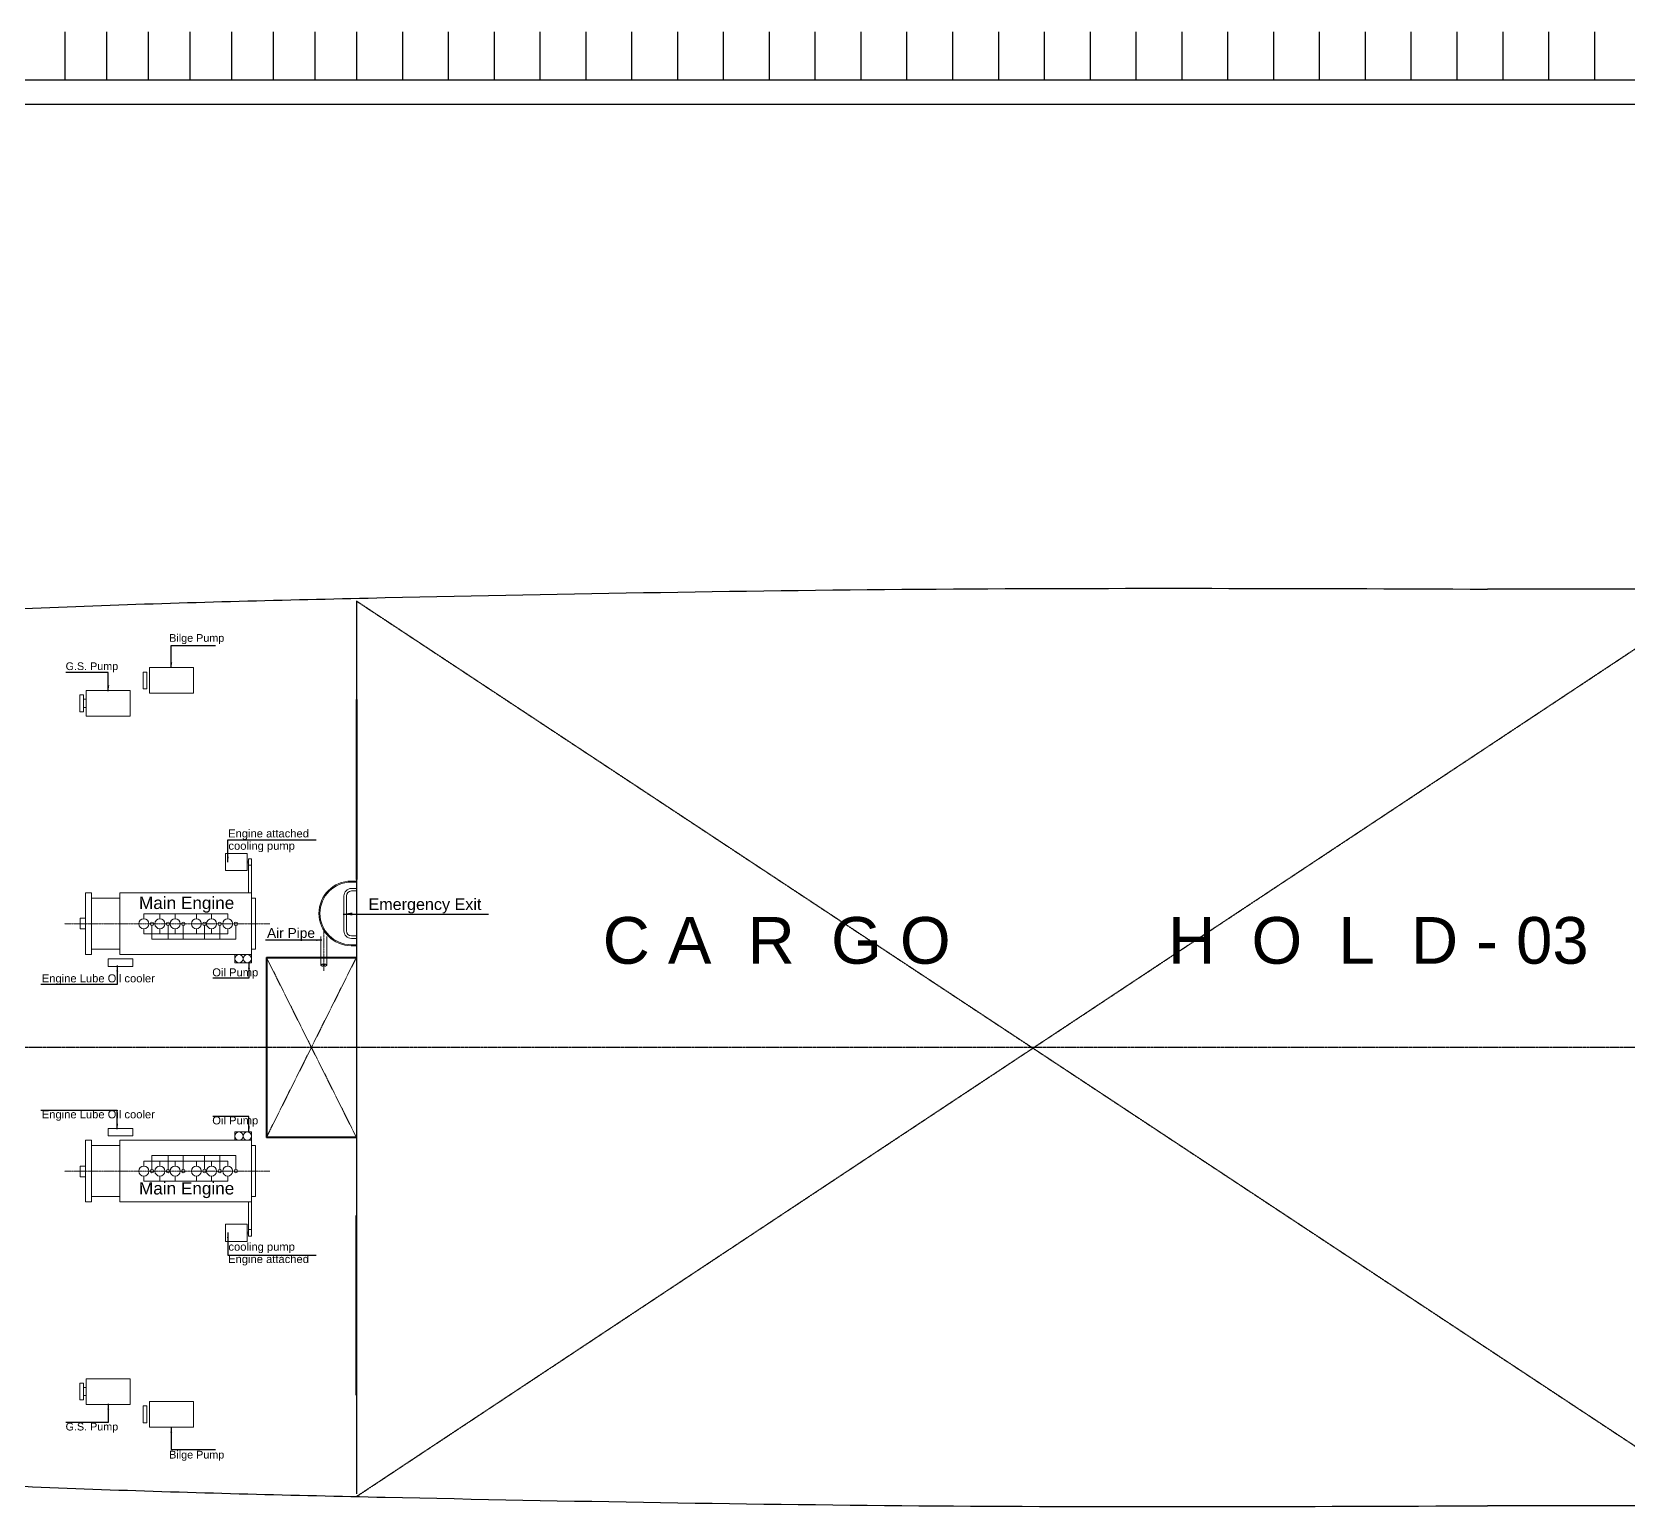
# Model space of a CAD drawing. Header units: inches. Extents: x 23291 to 181956, y 9161 to 51408.
# Drawn here: x 111899 to 132962, y 12702 to 32173 of the extents above; entities that cross this region are included whole.
import ezdxf

# ---------------------------------------------------------------- set-up
doc = ezdxf.new("R2010")
doc.units = ezdxf.units.IN
doc.header["$MEASUREMENT"] = 0
for name, pattern in [('ACAD_ISO04W100', [30, 24, -3, 0, -3]), ('CENTER2', [1.125, 0.75, -0.125, 0.125, -0.125]), ('DASHEDX2', [1.5, 1, -0.5])]:
    doc.linetypes.add(name, pattern=pattern)
for name, color, linetype in [('bulkhead', 1, 'Continuous'), ('CL', 2, 'Continuous'), ('wl 2', 3, 'Continuous')]:
    doc.layers.add(name, color=color, linetype=linetype)
for name, color, linetype, lineweight in [('C.line', 2, 'ACAD_ISO04W100', 13), ('Deck', 165, 'Continuous', 40), ('Fixtures', 30, 'Continuous', 18), ('hatch', 8, 'Continuous', 9), ('Pipe', 1, 'Continuous', 18), ('Station', 202, 'Continuous', 20), ('T-ANGLE', 200, 'Continuous', 18), ('Text', 255, 'Continuous', 13)]:
    doc.layers.add(name, color=color, linetype=linetype, lineweight=lineweight)
doc.styles.get("Standard").update_dxf_attribs({"font": 'arial.ttf'})
doc.dimstyles.get("Standard").update_dxf_attribs({"dimtxt": 0.18, "dimasz": 0.18, "dimexe": 0.18, "dimexo": 0.0625, "dimgap": 0.09, "dimtad": 0, "dimtih": 1, "dimtoh": 1, "dimdec": 4, "dimzin": 0, "dimdsep": 46, "dimtxsty": 'Standard', "dimcen": 0.09, "dimadec": 0, "dimazin": 0, "dimtfac": 1, "dimtdec": 4, "dimtofl": 0, "dimtmove": 0, "dimatfit": 3, "dimfxl": 1, "dimtolj": 1, "dimtzin": 0, "dimarcsym": 0})

msp = doc.modelspace()

# ---------------------------------------------------------------- linework, layer by layer
for p, q in [((112332, 32173), (112332, 31540)), ((112882, 32173), (112882, 31540)), ((113432, 32173), (113432, 31540)), ((113982, 32173), (113982, 31540)), ((114532, 32173), (114532, 31540)), ((115082, 32173), (115082, 31540)), ((115632, 32173), (115632, 31540)), ((116182, 32173), (116182, 31540)), ((116787, 32173), (116787, 31540)), ((117392, 32173), (117392, 31540)), ((117997, 32173), (117997, 31540)), ((118602, 32173), (118602, 31540)), ((119207, 32173), (119207, 31540)), ((119812, 32173), (119812, 31540)), ((120417, 32173), (120417, 31540)), ((121022, 32173), (121022, 31540)), ((121627, 32173), (121627, 31540)), ((122232, 32173), (122232, 31540)), ((122837, 32173), (122837, 31540)), ((123442, 32173), (123442, 31540)), ((124047, 32173), (124047, 31540)), ((124652, 32173), (124652, 31540)), ((125257, 32173), (125257, 31540)), ((125862, 32173), (125862, 31540)), ((126467, 32173), (126467, 31540)), ((127072, 32173), (127072, 31540)), ((127677, 32173), (127677, 31540)), ((128282, 32173), (128282, 31540)), ((128887, 32173), (128887, 31540)), ((129492, 32173), (129492, 31540)), ((130097, 32173), (130097, 31540)), ((130702, 32173), (130702, 31540)), ((131307, 32173), (131307, 31540)), ((131912, 32173), (131912, 31540)), ((132517, 32173), (132517, 31540)), ((152928, 24819), (131105, 24819)), ((152928, 12719), (131105, 12719))]:
    msp.add_line(p, q)
for points in [[(102008, 22216), (103194, 22838), (105477, 24034), (109276, 24450), (112934, 24621), (117769, 24737), (123830, 24845), (128680, 24828), (131105, 24819)], [(102008, 15322), (103194, 14700), (105477, 13504), (109276, 13088), (112934, 12917), (117769, 12801), (123830, 12693), (128680, 12710), (131105, 12719)]]:
    msp.add_open_spline(points, degree=3, knots=[0, 0, 0, 0, 3.618814, 6.964644, 10.273792, 13.582496, 20.196788, 26.809788, 26.809788, 26.809788, 26.809788])
at = {"layer": 'bulkhead', "linetype": 'ByBlock'}
msp.add_line((116181, 24662), (116181, 12876), dxfattribs=at)
at = {"layer": 'C.line'}
for p, q in [((115037, 20401), (112328, 20401)), ((115752, 20342), (115752, 19779)), ((115037, 17137), (112328, 17137))]:
    msp.add_line(p, q, dxfattribs=at)
at = {"layer": 'CL'}
for p, q in [((102008, 31540), (175815, 31540)), ((102008, 31219), (175815, 31219))]:
    msp.add_line(p, q, dxfattribs=at)
at = {"layer": 'CL', "linetype": 'CENTER2'}
for p, q in [((175379, 18769), (99265, 18769)), ((178232, 18769), (102008, 18769))]:
    msp.add_line(p, q, dxfattribs=at)
at = {"layer": 'Deck'}
for p, q in [((116181, 23361), (116181, 20986)), ((114993, 19958), (114993, 17581)), ((114993, 19957), (116181, 19957)), ((116181, 17581), (114993, 17581)), ((116181, 14177), (116181, 16552))]:
    msp.add_line(p, q, dxfattribs=at)
at = {"layer": 'Fixtures'}
for p, q in [((112580, 23365), (112616, 23365)), ((112580, 23257), (112616, 23257)), ((114759, 21228), (114738, 21228)), ((114759, 21206), (114738, 21206)), ((114759, 21174), (114759, 20808)), ((114798, 20808), (114798, 21174)), ((113060, 20738), (112686, 20738)), ((112537, 20476), (112537, 20335)), ((115712, 19856), (115712, 20234)), ((115792, 19854), (115792, 20234)), ((113060, 20065), (112686, 20065)), ((113060, 17473), (112686, 17473)), ((112537, 17062), (112537, 17203)), ((113060, 16801), (112686, 16801)), ((114759, 16364), (114759, 16730)), ((114798, 16730), (114798, 16364)), ((114759, 16332), (114738, 16332)), ((114759, 16310), (114738, 16310)), ((112580, 14281), (112616, 14281)), ((112580, 14173), (112616, 14173))]:
    msp.add_line(p, q, dxfattribs=at)
for points in [[(113366, 23502), (113366, 23724), (113414, 23724), (113414, 23502)], [(114031, 23443), (114031, 23782), (113450, 23782), (113450, 23443)], [(112532, 23200), (112532, 23422), (112580, 23422), (112580, 23200)], [(113197, 23142), (113197, 23480), (112616, 23480), (112616, 23142)], [(114454, 21105), (114738, 21105), (114738, 21330), (114454, 21330)], [(114759, 21174), (114798, 21174), (114798, 21260), (114759, 21260)], [(112686, 20808), (112606, 20808), (112606, 19995), (112686, 19995)], [(113060, 20808), (114798, 20808), (114798, 19995), (113060, 19995)], [(113231, 19938), (112903, 19938), (112903, 19838), (113231, 19838)], [(114798, 19995), (114576, 19995), (114576, 19885), (114798, 19885)], [(113231, 17600), (112903, 17600), (112903, 17700), (113231, 17700)], [(112686, 16730), (112606, 16730), (112606, 17543), (112686, 17543)], [(113060, 16730), (114798, 16730), (114798, 17543), (113060, 17543)], [(114798, 17543), (114576, 17543), (114576, 17653), (114798, 17653)], [(114454, 16434), (114738, 16434), (114738, 16208), (114454, 16208)], [(114759, 16364), (114798, 16364), (114798, 16278), (114759, 16278)], [(112532, 14338), (112532, 14116), (112580, 14116), (112580, 14338)], [(113197, 14396), (113197, 14058), (112616, 14058), (112616, 14396)], [(113366, 14037), (113366, 13814), (113414, 13814), (113414, 14037)], [(114031, 14095), (114031, 13756), (113450, 13756), (113450, 14095)]]:
    msp.add_lwpolyline(points, close=True, dxfattribs=at)
for points in [[(114798, 20738), (114848, 20738), (114848, 20065), (114798, 20065)], [(112606, 20476), (112537, 20476)], [(112606, 20335), (112537, 20335)], [(114798, 16801), (114848, 16801), (114848, 17473), (114798, 17473)], [(112606, 17203), (112537, 17203)], [(112606, 17062), (112537, 17062)]]:
    msp.add_lwpolyline(points, dxfattribs=at)
for centre in [(114632, 19940), (114742, 19940), (114632, 17598), (114742, 17598)]:
    msp.add_circle(centre, 54.8, dxfattribs=at)
for centre, start, end in [((115752, 19811), 47.0946, 132.9054), ((115752, 19897), 227.0946, 312.9054)]:
    msp.add_arc(centre, 59, start, end, dxfattribs=at)
at = {"layer": 'hatch', "linetype": 'ACAD_ISO04W100'}
for p, q in [((114993, 19958), (116181, 17581)), ((116181, 19958), (114993, 17581))]:
    msp.add_line(p, q, dxfattribs=at)
at = {"layer": 'Pipe'}
for p, q in [((113376, 20467), (113376, 20534)), ((113376, 20534), (114482, 20534)), ((113588, 20467), (113588, 20534)), ((113789, 20467), (113789, 20534)), ((114069, 20467), (114069, 20534)), ((114270, 20467), (114270, 20534)), ((114482, 20467), (114482, 20534)), ((113376, 20335), (113376, 20269)), ((113376, 20269), (114482, 20269)), ((113483, 20378), (113483, 20197)), ((113588, 20335), (113588, 20269)), ((113695, 20378), (113695, 20197)), ((113789, 20335), (113789, 20269)), ((113896, 20378), (113896, 20197)), ((114069, 20335), (114069, 20269)), ((114176, 20378), (114176, 20197)), ((114270, 20335), (114270, 20269)), ((114377, 20378), (114377, 20197)), ((114482, 20335), (114482, 20269)), ((114589, 20378), (114589, 20197)), ((113483, 20197), (114589, 20197)), ((113483, 17160), (113483, 17341)), ((113483, 17341), (114589, 17341)), ((113695, 17160), (113695, 17341)), ((113896, 17160), (113896, 17341)), ((114176, 17160), (114176, 17341)), ((114377, 17160), (114377, 17341)), ((114589, 17160), (114589, 17341)), ((113376, 17203), (113376, 17269)), ((113376, 17269), (114482, 17269)), ((113376, 17071), (113376, 17004)), ((113588, 17203), (113588, 17269)), ((113588, 17071), (113588, 17004)), ((113789, 17203), (113789, 17269)), ((113789, 17071), (113789, 17004)), ((114069, 17203), (114069, 17269)), ((114069, 17071), (114069, 17004)), ((114270, 17203), (114270, 17269)), ((114270, 17071), (114270, 17004)), ((114482, 17203), (114482, 17269)), ((114482, 17071), (114482, 17004)), ((113376, 17004), (114482, 17004))]:
    msp.add_line(p, q, dxfattribs=at)
for centre, radius in [((113376, 20401), 66), ((113588, 20401), 66), ((113789, 20401), 66), ((114069, 20401), 66), ((114270, 20401), 66), ((114482, 20401), 66), ((113483, 20401), 23.1), ((113695, 20401), 23.1), ((113896, 20401), 23.1), ((114176, 20401), 23.1), ((114377, 20401), 23.1), ((114589, 20401), 23.1), ((113376, 17137), 66), ((113483, 17137), 23.1), ((113588, 17137), 66), ((113695, 17137), 23.1), ((113789, 17137), 66), ((113896, 17137), 23.1), ((114069, 17137), 66), ((114176, 17137), 23.1), ((114270, 17137), 66), ((114377, 17137), 23.1), ((114482, 17137), 66), ((114589, 17137), 23.1)]:
    msp.add_circle(centre, radius, dxfattribs=at)
at = {"layer": 'Station'}
for p, q in [((116181, 20964), (116113, 20964)), ((116181, 20950), (116113, 20950)), ((116181, 20867), (116115, 20867)), ((116016, 20768), (116016, 20306)), ((116049, 20768), (116049, 20306)), ((116181, 20834), (116115, 20834)), ((116115, 20240), (116181, 20240)), ((116181, 20124), (116113, 20124)), ((116181, 20110), (116113, 20110)), ((116115, 20207), (116181, 20207))]:
    msp.add_line(p, q, dxfattribs=at)
for centre, radius, start, end in [((116113, 20538), 427, 90, 270), ((116113, 20538), 413, 90, 270), ((116115, 20768), 99, 90, 180), ((116115, 20768), 66, 90, 180), ((116115, 20306), 99, 180, 270), ((116115, 20306), 66, 180, 270)]:
    msp.add_arc(centre, radius, start, end, dxfattribs=at)
at = {"layer": 'T-ANGLE'}
for p, q in [((115739, 19853), (115764, 19853)), ((115752, 19865), (115752, 19842))]:
    msp.add_line(p, q, dxfattribs=at)
msp.add_circle((115752, 19853), 5.67, dxfattribs=at)
at = {"layer": 'wl 2', "linetype": 'DASHEDX2'}
for p, q in [((116181, 12841), (134246, 24819)), ((116181, 24662), (134246, 12719))]:
    msp.add_line(p, q, dxfattribs=at)

# ---------------------------------------------------------------- texts
at = {"layer": 'Text'}
for s, height, p in [('Bilge Pump', 101.6, (113711, 24123)), ('G.S. Pump', 101.6, (112343, 23750)), ('cooling pump', 105.6, (114492, 21378)), ('Engine attached ', 105.6, (114488, 21541)), ('Main Engine', 161.88, (113312, 20596)), ('Emergency Exit', 152.36, (116340, 20583)), ('C A  R  G O            H  O  L  D - 03', 616.26, (119431, 19874)), ('Air Pipe', 129.5, (115001, 20215)), ('Oil Pump', 105.6, (114279, 19707)), ('Engine Lube Oil cooler', 105.6, (112029, 19628)), ('Engine Lube Oil cooler', 105.6, (112029, 17833)), ('Oil Pump', 105.6, (114279, 17753)), ('Main Engine', 161.88, (113312, 16828)), ('cooling pump', 105.6, (114492, 16086)), ('Engine attached ', 105.6, (114488, 15923)), ('G.S. Pump', 101.6, (112343, 13713)), ('Bilge Pump', 101.6, (113711, 13343))]:
    msp.add_text(s, height=height, dxfattribs=at).set_placement(p)

# ---------------------------------------------------------------- leaders
at = {"layer": 'hatch'}
for points, override in [([(113738, 23779), (113738, 24075), (114322, 24075)], {"dimasz": 75, "dimtad": 0}), ([(112907, 23472), (112907, 23718), (112345, 23718)], {"dimasz": 75, "dimtad": 0}), ([(114485, 21215), (114485, 21510), (115651, 21510)], {"dimasz": 70, "dimtad": 0}), ([(116007, 20530), (117922, 20530)], {"dimasz": 120, "dimgap": 50, "dimtad": 0}), ([(115726, 20186), (114982, 20186)], {"dimasz": 75, "dimtad": 0}), ([(113025, 19849), (113025, 19600), (112016, 19600)], {"dimasz": 75, "dimtad": 0}), ([(114763, 19885), (114763, 19682), (114285, 19682)], {"dimasz": 75, "dimtad": 0}), ([(113025, 17689), (113025, 17938), (112016, 17938)], {"dimasz": 75, "dimtad": 0}), ([(114763, 17654), (114763, 17856), (114285, 17856)], {"dimasz": 75, "dimtad": 0}), ([(114485, 16324), (114485, 16028), (115651, 16028)], {"dimasz": 70, "dimtad": 0}), ([(112907, 14066), (112907, 13820), (112345, 13820)], {"dimasz": 75, "dimtad": 0}), ([(113738, 13759), (113738, 13464), (114322, 13464)], {"dimasz": 75, "dimtad": 0})]:
    msp.add_leader(points, dimstyle='Standard', override=override, dxfattribs=at)

doc.saveas('drawing.dxf')
